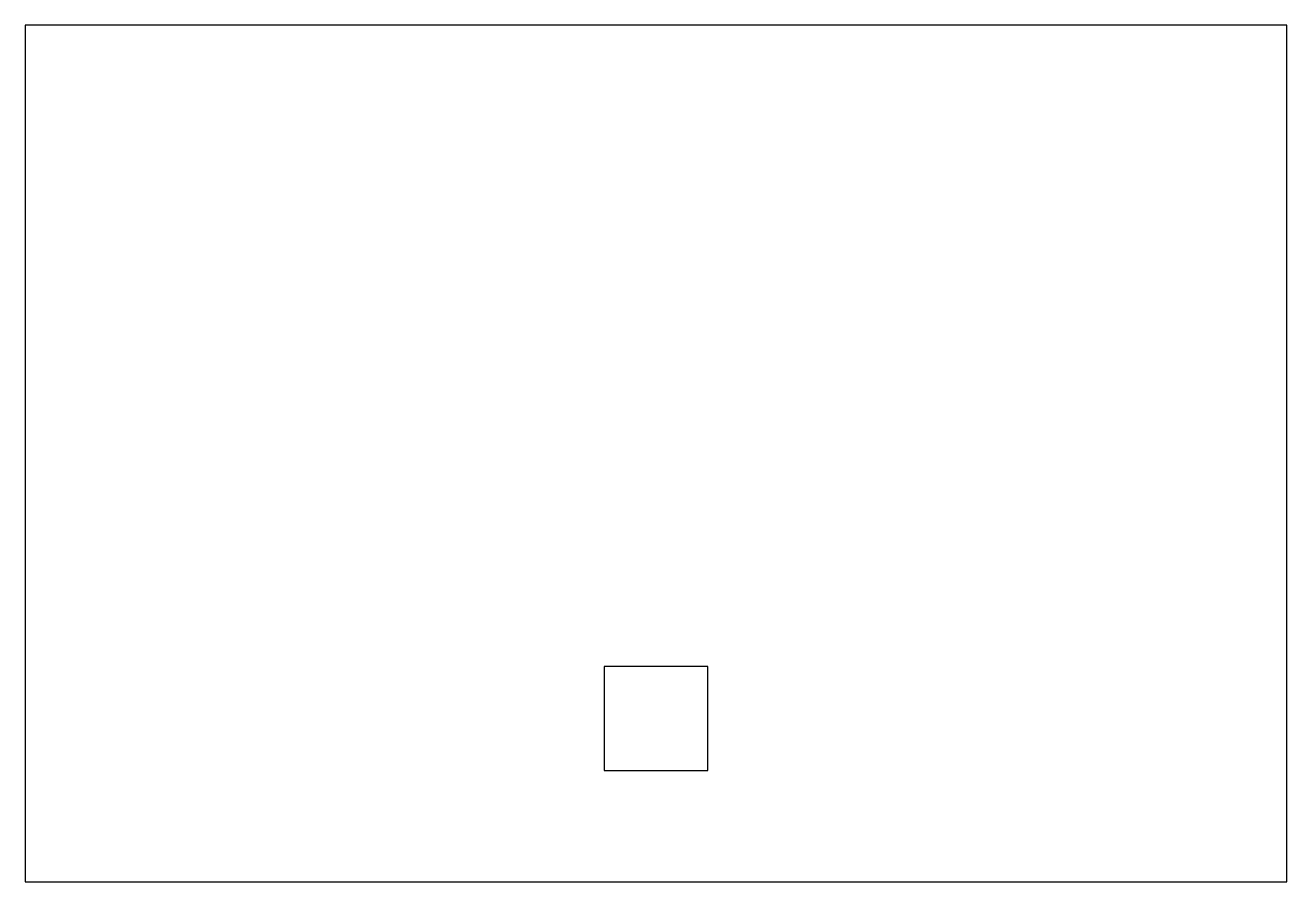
# Model space of a CAD drawing. Header units: millimetres. Extents: x -131 to 39, y -84 to 31.
import ezdxf

# ---------------------------------------------------------------- set-up
doc = ezdxf.new("R2010")
doc.units = ezdxf.units.MM
doc.layers.get('0').update_dxf_attribs({"linetype": 'CONTINUOUS'})

msp = doc.modelspace()

# ---------------------------------------------------------------- linework, layer by layer
for points in [[(-131.16, -84.42), (38.84, -84.42), (38.84, 20.93), (38.84, 28.93), (38.84, 30.93), (-131.16, 30.93), (-131.16, 28.93), (-131.16, 20.93)], [(-39.16, -55.42), (-53.16, -55.42), (-53.16, -69.42), (-39.16, -69.42)]]:
    msp.add_lwpolyline(points, close=True)

doc.saveas('drawing.dxf')
